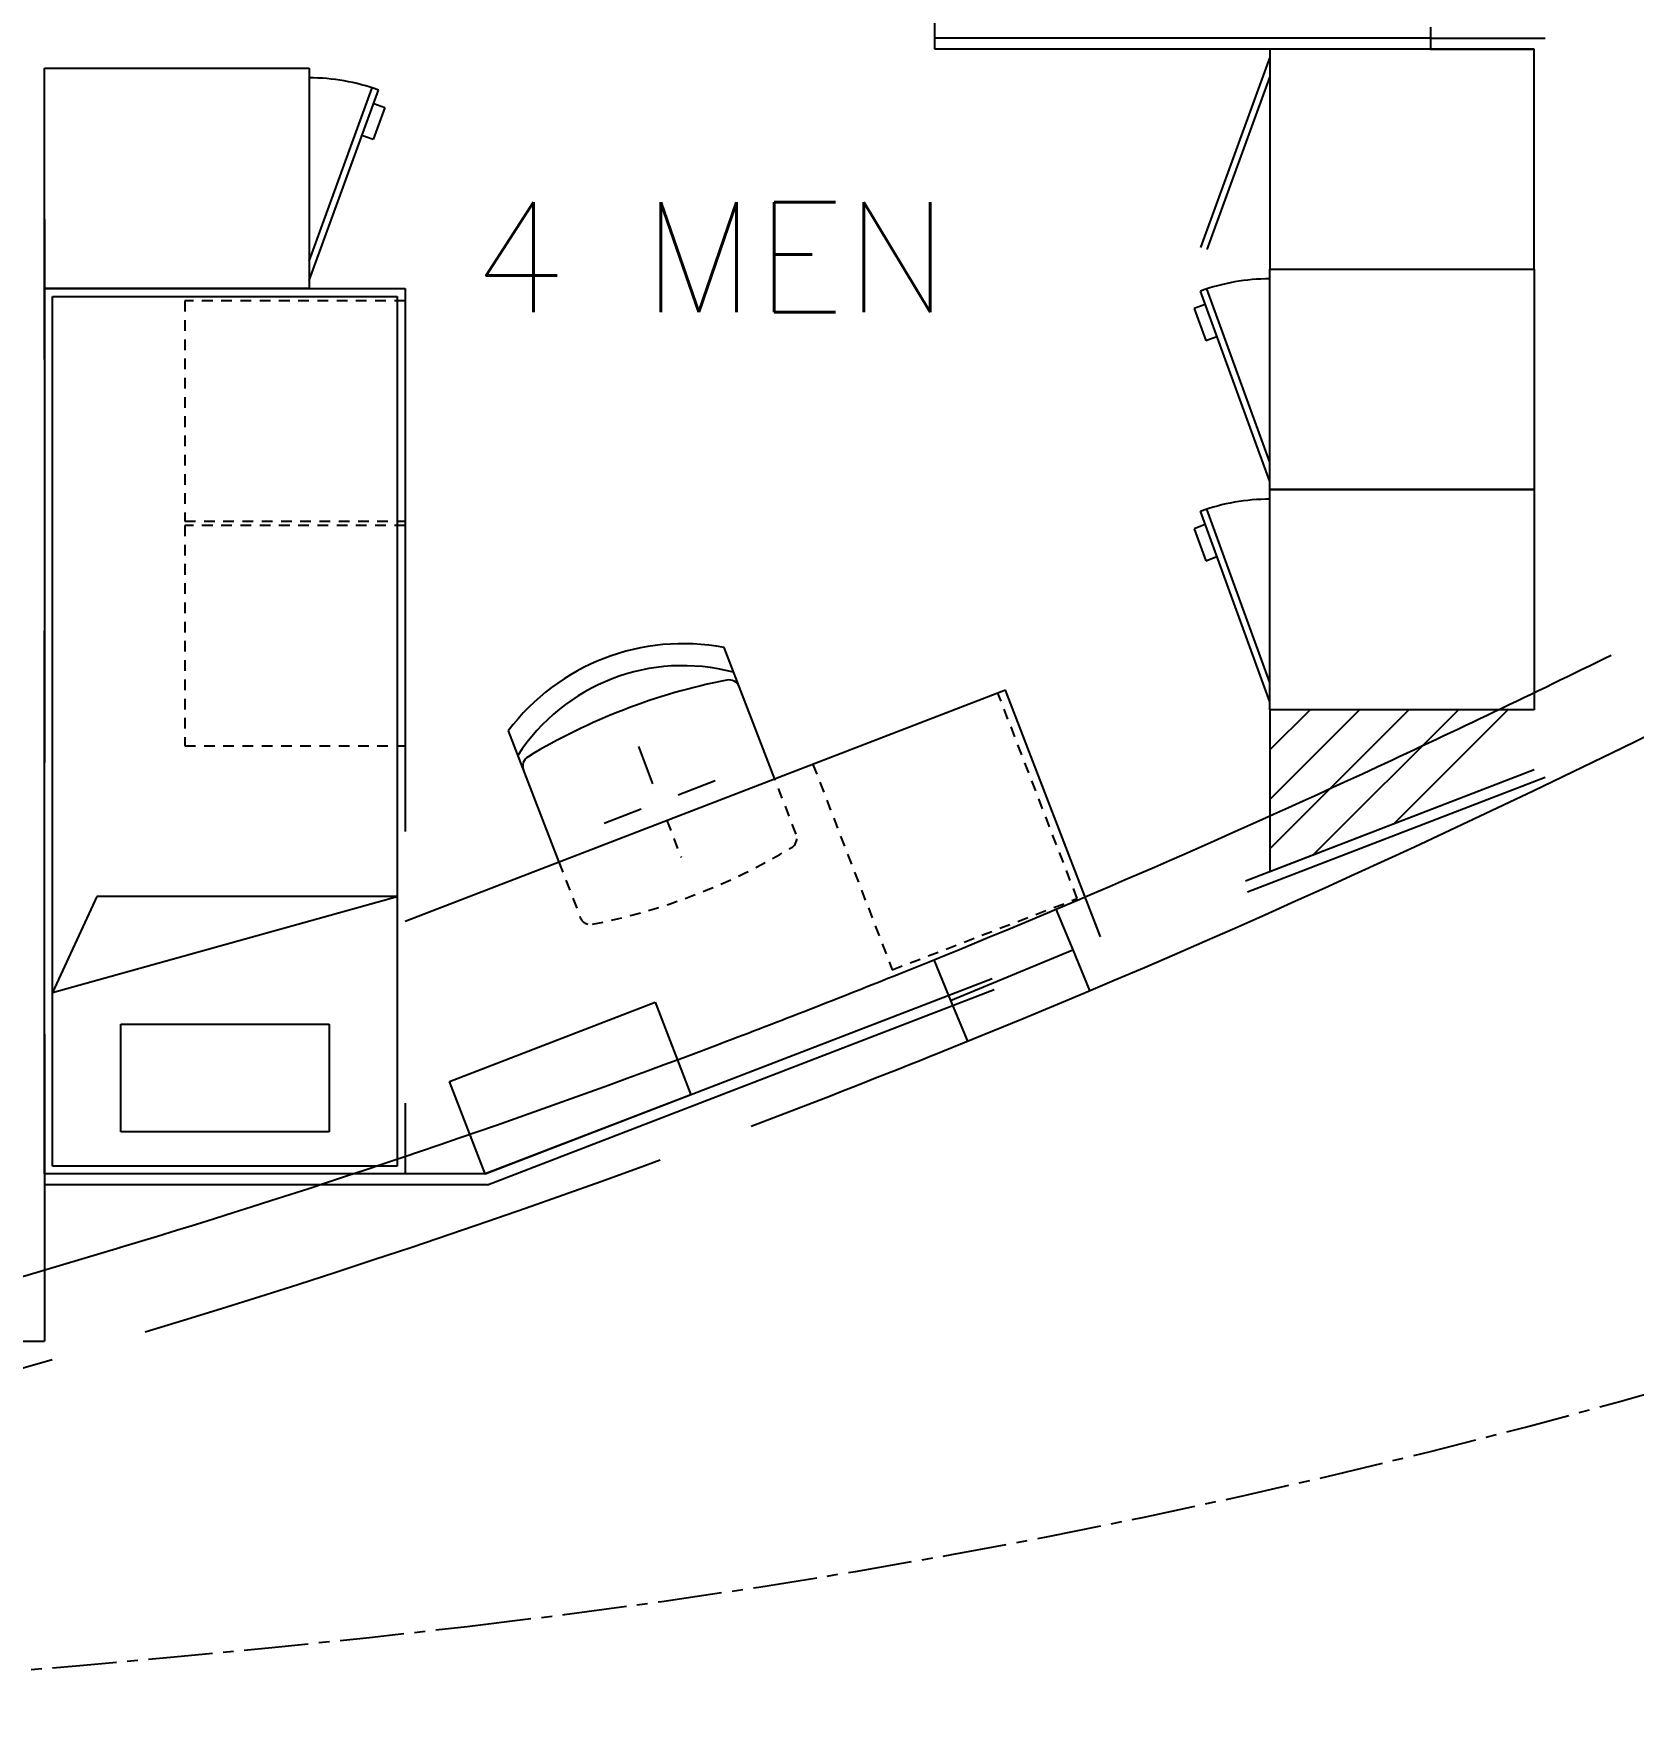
# Model space of a CAD drawing. Header units: millimetres. Extents: x 1638 to 3309, y -435 to 1865.
# Drawn here: x 2295.18 to 2313.88, y -234.71 to -215.03 of the extents above; entities that cross this region are included whole.
import ezdxf

# ---------------------------------------------------------------- set-up
doc = ezdxf.new("R2010")
doc.units = ezdxf.units.MM
for name, pattern in [('CENTER2', [1.125, 0.75, -0.125, 0.125, -0.125]), ('HIDDEN', [9.525, 6.35, -3.175]), ('HIDDEN2', [0.1875, 0.125, -0.0625])]:
    doc.linetypes.add(name, pattern=pattern)
doc.layers.add('ballast', color=1, linetype='HIDDEN', lineweight=25)
for name, color, linetype in [('DIVISION', 42, 'Continuous'), ('Furniture', 122, 'Continuous'), ('LAYER010', 7, 'Continuous'), ('Lining', 151, 'Continuous')]:
    doc.layers.add(name, color=color, linetype=linetype)
doc.styles.add('ROMANS', font='ROMANS.SHX')

# ---------------------------------------------------------------- blocks, each defined once
blk = doc.blocks.new('EXISTING BALLAST SYSTEM')
at = {"color": 8}
for p, q in [((2295.307, -188.632), (2295.307, -230.323)), ((2305.713, -215.212), (2305.713, -209.095)), ((2311.508, -214.955), (2311.508, -215.212)), ((2311.508, -215.084), (2305.713, -215.084)), ((2311.508, -215.212), (2305.713, -215.212)), ((2312.718, -215.212), (2309.628, -215.212)), ((2309.628, -215.212), (2309.628, -217.788)), ((2311.508, -215.084), (2312.847, -215.084)), ((2312.718, -217.788), (2312.718, -215.212)), ((2309.628, -217.788), (2312.718, -217.788)), ((2295.307, -228.367), (2295.307, -218.013)), ((2295.307, -218.013), (2299.521, -218.013)), ((2299.521, -218.013), (2299.521, -228.367)), ((2300.458, -228.367), (2312.718, -223.638)), ((2300.482, -228.495), (2312.847, -223.726)), ((2300.458, -228.367), (2295.307, -228.367)), ((2299.521, -228.367), (2295.307, -228.367)), ((2300.482, -228.495), (2295.307, -228.495))]:
    blk.add_line(p, q, dxfattribs=at)
for centre, radius, start, end in [((2249.8, -92.245), 145.899, 294.93848, 297.35238), ((2262.503, -119.601), 115.737, 291.90421, 294.94644), ((2264.721, -125.114), 109.794, 290.71898, 291.90361), ((2264.634, -124.857), 110.066, 286.81904, 290.71386), ((2264.756, -125.273), 109.632, 282.91019, 286.82128)]:
    blk.add_arc(centre, radius, start, end, dxfattribs=at)
at = {"color": 8, "linetype": 'CENTER2'}
for centre, radius, start, end in [((2290.213, -146.409), 87.824, 276.56031, 288.51579), ((2281.912, -74.309), 160.401, 270.00144, 276.56368)]:
    blk.add_arc(centre, radius, start, end, dxfattribs=at)
at = {"layer": 'DIVISION', "color": 8}
blk.add_line((2295.05, -230.323), (2295.307, -230.323), dxfattribs=at)
at = {"layer": 'Furniture', "color": 8}
for p, q in [((2295.307, -215.437), (2298.398, -215.437)), ((2295.307, -218.013), (2295.307, -215.437)), ((2298.398, -215.437), (2298.398, -218.013)), ((2309.628, -215.307), (2308.817, -217.533)), ((2309.628, -215.533), (2308.89, -217.558)), ((2298.398, -217.692), (2299.135, -215.667)), ((2298.398, -217.918), (2299.208, -215.692)), ((2299.153, -215.847), (2299.283, -215.894)), ((2299.283, -215.894), (2299.146, -216.269)), ((2299.146, -216.269), (2299.015, -216.222)), ((2309.628, -217.788), (2312.718, -217.788)), ((2309.628, -220.364), (2309.628, -217.788)), ((2312.718, -217.788), (2312.718, -220.364)), ((2298.398, -218.013), (2295.307, -218.013)), ((2309.628, -220.043), (2308.89, -218.018)), ((2295.4, -228.274), (2295.4, -218.105)), ((2295.4, -218.105), (2299.428, -218.105)), ((2299.428, -218.105), (2299.428, -228.274)), ((2308.873, -218.198), (2308.743, -218.245)), ((2309.628, -220.269), (2308.817, -218.043)), ((2308.743, -218.245), (2308.88, -218.62)), ((2308.88, -218.62), (2309.01, -218.573)), ((2312.718, -220.364), (2309.628, -220.364)), ((2309.628, -220.364), (2312.718, -220.364)), ((2309.628, -222.939), (2309.628, -220.364)), ((2312.718, -220.364), (2312.718, -222.939)), ((2308.873, -220.774), (2308.743, -220.821)), ((2309.628, -222.845), (2308.817, -220.618)), ((2309.628, -222.619), (2308.89, -220.593)), ((2308.743, -220.821), (2308.88, -221.196)), ((2308.88, -221.196), (2309.01, -221.148)), ((2303.842, -223.749), (2303.249, -222.211)), ((2306.537, -222.71), (2299.521, -225.416)), ((2307.649, -225.593), (2306.537, -222.71)), ((2312.718, -222.939), (2309.628, -222.939)), ((2312.718, -222.939), (2309.628, -222.939)), ((2309.628, -222.939), (2309.628, -224.83)), ((2300.726, -223.184), (2301.319, -224.722)), ((2302.247, -223.37), (2302.414, -223.803)), ((2309.628, -224.83), (2312.718, -223.638)), ((2303.146, -223.769), (2302.713, -223.936)), ((2302.281, -224.103), (2301.848, -224.269)), ((2295.915, -225.123), (2295.4, -226.244)), ((2295.4, -226.244), (2299.428, -225.123)), ((2299.428, -225.123), (2295.915, -225.123)), ((2300.041, -227.285), (2302.444, -226.358)), ((2302.444, -226.358), (2302.862, -227.44)), ((2296.196, -227.874), (2296.196, -226.617)), ((2296.196, -226.617), (2298.633, -226.617)), ((2298.633, -226.617), (2298.633, -227.874)), ((2300.458, -228.367), (2300.041, -227.285)), ((2302.862, -227.44), (2300.458, -228.367)), ((2298.633, -227.874), (2296.196, -227.874)), ((2298.633, -227.874), (2298.633, -227.874)), ((2299.428, -228.274), (2295.4, -228.274))]:
    blk.add_line(p, q, dxfattribs=at)
at = {"layer": 'Furniture', "color": 8, "linetype": 'HIDDEN2'}
for p, q in [((2299.521, -218.157), (2296.945, -218.157)), ((2296.945, -218.157), (2296.945, -220.733)), ((2296.945, -220.733), (2299.521, -220.733)), ((2299.521, -220.784), (2296.945, -220.784)), ((2296.945, -220.784), (2296.945, -223.36)), ((2307.377, -225.146), (2306.45, -222.743)), ((2296.945, -223.36), (2299.521, -223.36)), ((2304.288, -223.577), (2305.214, -225.98)), ((2304.091, -224.394), (2303.842, -223.749)), ((2302.581, -224.235), (2302.747, -224.668)), ((2301.319, -224.722), (2301.568, -225.367)), ((2305.214, -225.98), (2307.377, -225.146))]:
    blk.add_line(p, q, dxfattribs=at)
at = {"layer": 'Furniture', "color": 8, "linetype": 'Continuous'}
for p, q in [((2309.628, -223.409), (2310.098, -222.939)), ((2309.628, -223.988), (2310.676, -222.939)), ((2309.628, -224.566), (2311.254, -222.939)), ((2310.139, -224.633), (2311.832, -222.939)), ((2311.08, -224.27), (2312.411, -222.939))]:
    blk.add_line(p, q, dxfattribs=at)
at = {"layer": 'Furniture', "color": 8}
for centre, radius, start, end in [((2298.398, -217.918), 2.369, 70, 90), ((2309.628, -220.269), 2.369, 90, 110), ((2309.628, -222.845), 2.369, 90, 110), ((2302.769, -224.725), 2.559, 79.2003, 142.9818), ((2302.769, -224.725), 2.302, 75.1174, 147.0647), ((2304.658, -229.621), 7.163, 101.0756, 121.1065), ((2303.306, -222.718), 0.129, 21.091, 101.0756), ((2301.024, -223.598), 0.129, 121.1065, 201.091)]:
    blk.add_arc(centre, radius, start, end, dxfattribs=at)
at = {"layer": 'Furniture', "color": 8, "linetype": 'HIDDEN2'}
for centre, radius, start, end in [((2303.971, -224.44), 0.129, 301.1065, 21.091), ((2300.336, -218.417), 7.163, 281.0756, 301.1065), ((2301.688, -225.321), 0.129, 201.091, 281.0756)]:
    blk.add_arc(centre, radius, start, end, dxfattribs=at)
at = {"layer": 'Lining', "color": 8}
for p, q in [((2311.508, -215.212), (2312.718, -215.212)), ((2307.126, -225.271), (2307.324, -225.747)), ((2305.699, -225.864), (2305.896, -226.34)), ((2307.324, -225.747), (2307.521, -226.223)), ((2305.896, -226.34), (2306.094, -226.815))]:
    blk.add_line(p, q, dxfattribs=at)
at = {"layer": 'Lining', "color": 8, "linetype": 'Continuous'}
blk.add_line((2305.896, -226.34), (2307.324, -225.747), dxfattribs=at)
at = {"layer": 'Lining', "color": 8}
for centre, radius, start, end in [((2249.8, -92.245), 144.869, 294.93845, 296.13792), ((2262.503, -119.601), 114.707, 291.90422, 294.94648), ((2264.721, -125.114), 108.764, 290.719, 291.90361), ((2264.634, -124.857), 109.036, 286.81903, 290.71384), ((2264.756, -125.273), 108.602, 282.91125, 286.82129)]:
    blk.add_arc(centre, radius, start, end, dxfattribs=at)
at = {"layer": 'LAYER010', "color": 8, "linetype": 'Continuous', "style": 'ROMANS'}
blk.add_text('4 MEN', height=1.2878, dxfattribs=at).set_placement((2300.303, -218.289))

msp = doc.modelspace()

# ---------------------------------------------------------------- block references
at = {"layer": 'ballast'}
msp.add_blockref('EXISTING BALLAST SYSTEM', (0, 0), dxfattribs=at)

doc.saveas('drawing.dxf')
